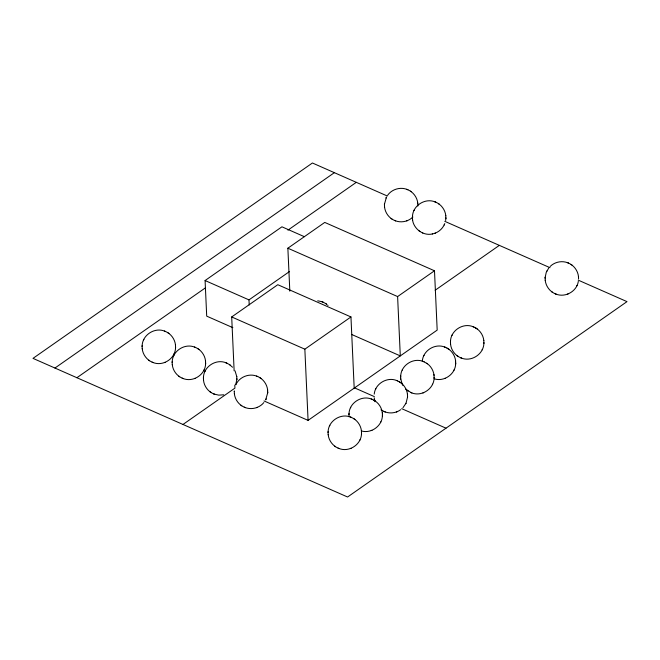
<?xml version="1.0" encoding="UTF-8"?>
<svg xmlns="http://www.w3.org/2000/svg" width="660" height="660" viewBox="0 0 660 660"><rect width="100%" height="100%" fill="white"/><g stroke="black" fill="none" stroke-linecap="round" stroke-linejoin="round"><path stroke-width="0.99" d="M142.238 348.835L142.123 346.327M142.139 345.873C142.345 335.008 154.729 326.972 164.728 331.171M172.293 364.832L172.177 362.323M172.202 361.878C172.4 351.004 184.783 342.969 194.782 347.168M152.963 362.48C162.97 366.679 175.345 358.644 175.552 347.77M175.568 347.325L175.453 344.817M203.536 380.465L203.428 377.965M203.445 377.512C203.643 366.647 216.026 358.611 226.034 362.802M183.026 378.477C193.025 382.676 205.408 374.641 205.606 363.767M205.623 363.322L205.516 360.814M234.391 393.863L234.275 391.355M235.768 384.475L236.849 379.409M236.874 378.964L236.758 376.456M266.178 398.896L265.683 399.886L267.704 392.807M267.721 392.353L267.605 389.854M328.193 434.8L328.086 432.292M328.102 431.846C328.3 420.973 340.684 412.937 350.691 417.136M349.09 416.79L348.975 414.282M349 413.828C349.198 402.963 361.581 394.927 371.58 399.118M338.926 448.445C348.925 452.644 361.309 444.609 361.507 433.736M361.531 433.29L361.416 430.782M384.557 207.091L384.442 204.592M384.466 204.138L386.488 197.06L386.281 197.464M382.421 415.28L382.313 412.772M361.408 430.947C371.176 433.884 382.173 425.939 382.404 415.726M400.793 379.153L400.678 376.645M400.702 376.2C400.9 365.335 413.284 357.299 423.283 361.49M432.457 233.953C422.375 236.329 411.774 227.403 412.442 217.049M412.467 216.604C412.665 205.738 425.048 197.695 435.047 201.894M402.971 407.715L406.007 403.235L407.534 397.147M407.55 396.701L407.435 394.193M417.871 206.035L417.78 203.082M411.518 392.807C421.525 396.998 433.909 388.963 434.107 378.097M434.123 377.644C434.329 372.124 431.574 366.597 427.02 363.462M445.632 220.531L445.871 218.501M445.888 218.047L445.781 215.548M450.574 344.371L450.466 341.863M450.483 341.41C450.681 330.545 463.064 322.509 473.063 326.7M434.354 378.848C444.18 382.033 455.458 374.063 455.68 363.718M455.705 363.264L455.59 360.764M461.307 358.017C471.306 362.216 483.689 354.181 483.887 343.307M483.912 342.862L483.796 340.354M545.242 280.434L545.127 277.926M545.152 277.48L546.232 272.415L548.716 268.059M578.572 278.924L578.457 276.416M142.114 346.558L142.156 345.65M172.169 362.554L172.21 361.647M175.535 348.001L175.576 347.094M203.412 378.197L203.453 377.281M205.598 363.998L205.639 363.091M234.267 391.586L234.292 390.91M236.841 379.64L236.882 378.733M267.688 393.038L267.729 392.123M328.07 432.523L328.111 431.615M348.967 414.513L349.008 413.597M361.498 433.966L361.54 433.059M384.433 204.814L384.475 203.907M382.396 415.957L382.437 415.049M400.669 376.876L400.711 375.969M412.434 217.28L412.475 216.373M407.517 397.378L407.558 396.47M434.098 378.328L434.132 377.421M445.863 218.732L445.904 217.816M450.45 342.094L450.491 341.179M455.672 363.949L455.713 363.041M483.879 343.538L483.92 342.631M545.119 278.157L545.16 277.25M422.309 361.358C422.812 350.683 435.022 342.994 444.865 347.111M374.22 394.119C375.152 383.732 387.106 376.546 396.709 380.539M578.317 281.399C576.856 291.373 565.257 297.932 555.967 294.079M444.782 223.559C442.778 228.88 437.877 232.972 432.284 233.986M235.818 384.821C239.217 377.041 249.01 373.024 256.88 376.2M143.665 339.784L143.872 339.372M173.819 354.28L174.025 353.859M173.72 355.789L173.935 355.369M203.874 370.276L204.088 369.864M204.963 371.423L205.177 371.011M385.984 198.049L386.199 197.637M413.985 210.515L414.2 210.094M329.62 425.749L329.835 425.337M350.518 407.74L350.732 407.327M444.139 225.002L444.353 224.59M375.647 389.161L375.853 388.748M359.774 440.245L359.989 439.832M402.221 370.111L402.427 369.699M380.671 422.235L380.886 421.814M423.794 355.732L424.009 355.319M405.801 403.656L406.007 403.235M452.001 335.321L452.215 334.909M432.374 384.599L432.589 384.186M453.948 370.219L454.162 369.806M482.155 349.816L482.369 349.396M546.67 271.392L546.876 270.971M576.823 285.879L577.03 285.466M387.659 195.212C391.883 189.238 400.249 186.731 407.047 189.428M263.843 402.575C259.471 407.971 251.575 410.058 245.116 407.517M412.896 217.008C408.408 221.546 401.222 223.063 395.282 220.745M550.126 266.5C554.606 261.971 561.8 260.452 567.732 262.771M400.736 409.678C396.289 413.011 390.126 413.861 384.945 411.856M54.945 368.041L334.364 172.673M232.856 327.665L206.704 316.14L205.087 280.541L281.935 226.809L304.351 236.684M76.898 377.718L205.21 287.999M287.933 230.15L356.309 182.341M289.822 291.175L287.867 248.209L324.753 222.42L434.494 270.781L437.184 330.107L308.08 420.379L264 400.95M249.216 304.969L248.985 299.887L289.517 271.54M234.135 370.846L231.693 316.948L277.802 284.707L350.955 316.948L354.189 388.138M182.977 424.462L234.935 388.129L234.787 385.085M308.08 420.379L304.854 349.181L350.955 316.948M351.524 334.405L400.298 355.897L397.609 296.571L434.494 270.781M435.154 290.243L499.339 245.371M406.692 220.877L407.443 220.597M434.692 233.343L435.443 233.062M164.373 362.62L165.124 362.332M194.428 378.617L195.179 378.337M256.525 407.649L257.276 407.368M567.377 294.22L568.128 293.939M444.502 378.56L445.252 378.279M422.928 392.939L423.679 392.659M396.355 411.988L397.105 411.708M371.225 430.567L371.976 430.287M350.328 448.585L351.079 448.305M214.269 394.119L218.749 395.134L223.699 394.812M317.749 300.778L322.228 301.793M407.509 189.61C413.119 191.821 417.211 197.315 417.805 203.305M435.509 202.075C441.119 204.286 445.211 209.781 445.805 215.77M568.194 262.952C573.804 265.163 577.896 270.658 578.49 276.647M384.524 206.869C385.126 212.858 389.21 218.353 394.828 220.564M422.408 232.864L422.829 233.021M545.209 280.203C545.812 286.192 549.895 291.695 555.514 293.898M473.525 326.89L475.629 327.929M445.318 347.292L447.422 348.332M322.69 301.975L325.594 303.501M450.549 344.14C451.143 350.13 455.227 355.624 460.845 357.835M423.745 361.672L427.474 363.784M397.163 380.729L399.267 381.769M405.413 388.822L411.064 392.626M372.042 399.308L374.137 400.348M381.208 409.885L384.491 411.675M165.181 331.353C170.8 333.556 174.892 339.058 175.486 345.048M195.244 347.35C200.863 349.561 204.946 355.055 205.54 361.045M226.487 362.992L229.391 364.518L232.551 367.232M257.334 376.382C262.952 378.592 267.036 384.087 267.638 390.076M351.145 417.318C356.763 419.529 360.847 425.023 361.449 431.013M142.205 348.604C142.799 354.593 146.891 360.088 152.51 362.299M172.268 364.6C172.862 370.59 176.946 376.093 182.564 378.296M203.511 380.242C204.105 386.232 208.197 391.726 213.807 393.938M234.358 393.64C234.952 399.63 239.044 405.124 244.662 407.327M328.168 434.569C328.762 440.558 332.854 446.053 338.464 448.264M406.675 189.288L407.929 189.775M434.676 201.754L435.93 202.24M567.361 262.622L568.606 263.117M394.408 220.399L395.653 220.886M555.093 293.733L556.339 294.228M472.692 326.56L473.946 327.055M444.493 346.97L445.739 347.457M321.857 301.653L323.111 302.14M460.424 357.671L461.678 358.157M422.911 361.35L424.157 361.837M396.338 380.399L397.584 380.886M410.644 392.461L411.889 392.947M371.209 398.978L372.463 399.473M384.07 411.51L385.316 411.997M164.356 331.023L165.602 331.518M194.411 347.02L195.665 347.515M225.662 362.662L226.908 363.149M256.509 376.06L257.755 376.546M350.32 416.988L351.565 417.483M152.089 362.134L153.334 362.629M182.143 378.13L183.398 378.625M213.386 393.772L214.64 394.259M244.241 407.171L245.487 407.657M338.044 448.099L339.298 448.594M387.362 196.028L312.419 162.995L33 358.372L347.581 497.005L627 301.628L578.185 280.12M444.766 221.323L550.028 267.704M287.867 248.209L397.609 296.571M205.087 280.541L248.985 299.887M231.693 316.948L304.854 349.181M354.56 387.882L374.36 396.611M401.701 408.655L446.003 428.183M475.2 327.665C479.96 330.223 483.277 335.214 483.821 340.585M475.967 328.135L477.262 328.993M446.993 348.076C451.754 350.633 455.078 355.616 455.623 360.987M447.76 348.538L448.668 349.132M398.838 381.505C403.598 384.062 406.923 389.045 407.467 394.416M399.613 381.975L400.9 382.833M373.717 400.084L375.317 401.09M374.484 400.554C378.848 403.177 381.818 407.938 382.338 413.003M259.438 377.421L261.071 378.493M326.04 303.814L326.783 304.367M571.098 264.478L571.923 265.064M438.413 203.602L439.238 204.188M410.413 191.136L411.238 191.722M551.777 291.786L552.601 292.372M419.092 230.917L419.925 231.503M391.091 218.452L391.924 219.037M448.594 349.082L449.056 349.404M457.116 355.724L457.941 356.309M426.649 363.198L427.094 363.512M325.966 303.765L326.428 304.087M407.327 390.514L408.152 391.099M381.142 409.835L381.579 410.149M354.049 418.844L354.882 419.43M229.391 364.518L230.224 365.096M198.148 348.876L198.974 349.462M334.736 446.152L335.56 446.737M168.094 332.879L168.919 333.457M240.925 405.224L241.75 405.809M210.078 391.825L210.903 392.411M178.827 376.183L179.66 376.769M148.772 360.187L149.597 360.772M327.575 305.044L328.012 305.448M402.493 384.747L402.806 385.333M235.059 370.862L236.791 376.687M402.295 384.334L400.76 378.931M375.037 401.734L374.171 397.749M434.041 375.367L433.917 374.467M412.525 219.334L412.648 220.234"/></g></svg>
